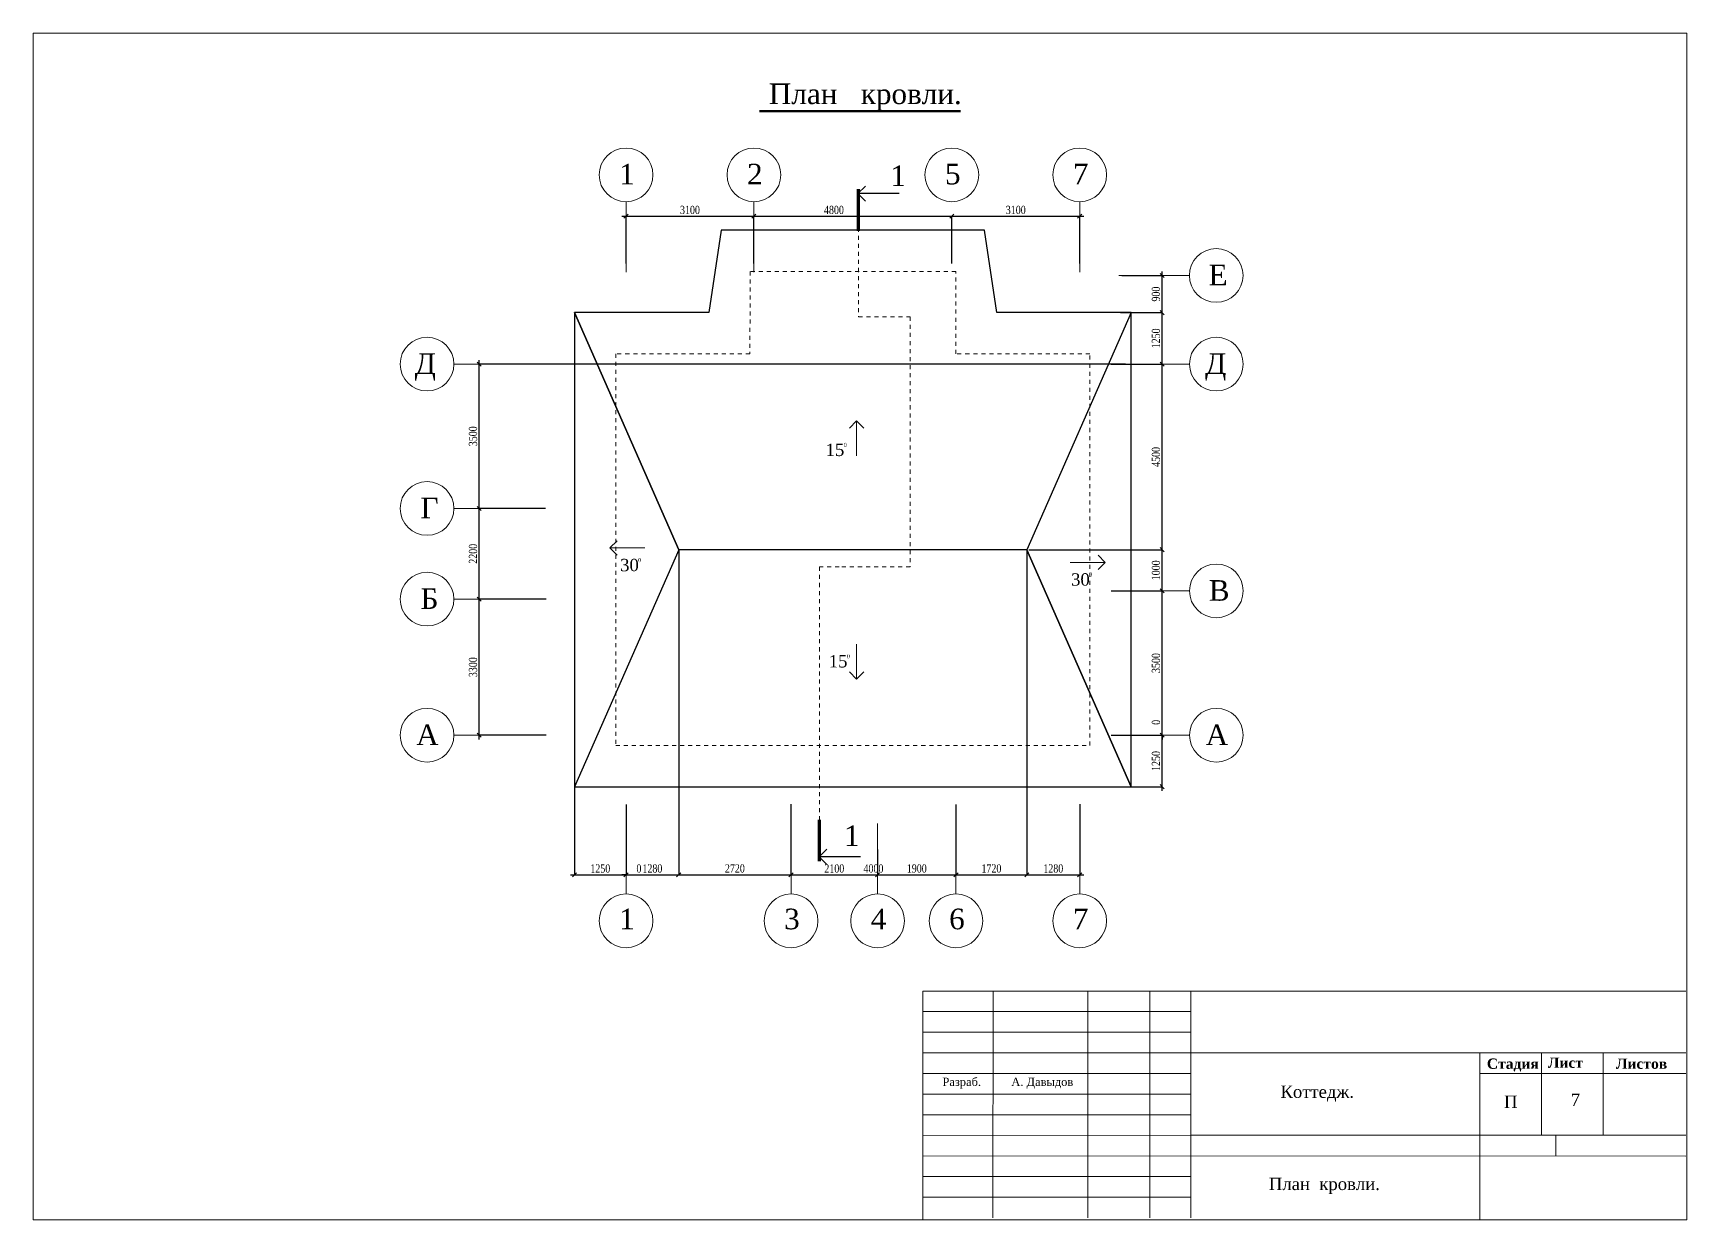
# Model space of a CAD drawing. Extents: x 1560470 to 2285577, y -245723 to 320220.
# Drawn here: x 2073936 to 2114039, y -187689 to -158904 of the extents above; entities that cross this region are included whole.
import ezdxf

# ---------------------------------------------------------------- set-up
doc = ezdxf.new("R2010")
doc.units = 0
doc.header["$LTSCALE"] = 500
doc.header["$MEASUREMENT"] = 0
doc.linetypes.add('424', pattern=[3, 1.5, -1.5])
doc.layers.get('0').update_dxf_attribs({"linetype": 'CONTINUOUS', "lineweight": 0, "plot": 0})
doc.layers.add('АР. Разрез', color=251, linetype='CONTINUOUS', lineweight=5)
doc.layers.add('Для печати', color=250, linetype='CONTINUOUS', lineweight=0)
doc.layers.get('0').off()
doc.styles.add('NAKLON', font='TIMESBD.TTF', dxfattribs={"height": 500})
doc.styles.get("Standard").update_dxf_attribs({"font": 'TIMES.TTF', "width": 0.8, "height": 200})
doc.dimstyles.new('ISO-25', dxfattribs={"dimtxt": 300, "dimasz": 100, "dimexe": 0, "dimexo": 0, "dimgap": 50, "dimtad": 1, "dimdec": 0, "dimrnd": 10, "dimtxsty": 'Standard', "dimblk": 'OBLIQUE', "dimcen": 100, "dimdle": 100, "dimadec": 0, "dimazin": 0, "dimtfac": 1, "dimtdec": 0, "dimtmove": 0, "dimatfit": 3, "dimldrblk": 'OBLIQUE', "dimfxl": 0, "dimarcsym": 0})

# ---------------------------------------------------------------- blocks, each defined once
blk = doc.blocks.new('_Oblique')
at = {"color": 0, "linetype": 'ByBlock', "lineweight": -2}
blk.add_line((-0.5, -0.5), (0.5, 0.5), dxfattribs=at)
blk = doc.blocks.new('*D433')
at = {"layer": 'Для печати', "color": 0, "linetype": 'Continuous', "lineweight": -2, "ltscale": 0.13}
for p, q in [((2091314, -163346), (2096314, -163346)), ((2091414, -164493), (2091414, -163346)), ((2096214, -164492), (2096214, -163346))]:
    blk.add_line(p, q, dxfattribs=at)
at = {"layer": 'Для печати', "color": 0, "linetype": 'Continuous', "lineweight": -2, "ltscale": 0.13, "xscale": 100, "yscale": 100, "zscale": 100, "rotation": 180}
blk.add_blockref('_Oblique', (2091414, -163346), dxfattribs=at)
at = {"layer": 'Для печати', "color": 0, "linetype": 'Continuous', "lineweight": -2, "ltscale": 0.13, "xscale": 100, "yscale": 100, "zscale": 100}
blk.add_blockref('_Oblique', (2096214, -163346), dxfattribs=at)
at = {"layer": 'Для печати', "color": 0, "linetype": 'Continuous', "lineweight": 9, "ltscale": 0.13, "insert": (2093355, -163194), "char_height": 200, "attachment_point": 5}
blk.add_mtext('4800', dxfattribs=at)
blk = doc.blocks.new('*D434')
at = {"layer": 'Для печати', "color": 0, "linetype": 'Continuous', "lineweight": -2, "ltscale": 0.13}
for p, q in [((2088214, -163346), (2091514, -163346)), ((2088314, -164492), (2088314, -163346)), ((2091414, -164493), (2091414, -163346))]:
    blk.add_line(p, q, dxfattribs=at)
at = {"layer": 'Для печати', "color": 0, "linetype": 'Continuous', "lineweight": -2, "ltscale": 0.13, "xscale": 100, "yscale": 100, "zscale": 100, "rotation": 180}
blk.add_blockref('_Oblique', (2088314, -163346), dxfattribs=at)
at = {"layer": 'Для печати', "color": 0, "linetype": 'Continuous', "lineweight": -2, "ltscale": 0.13, "xscale": 100, "yscale": 100, "zscale": 100}
blk.add_blockref('_Oblique', (2091414, -163346), dxfattribs=at)
at = {"layer": 'Для печати', "color": 0, "linetype": 'Continuous', "lineweight": 9, "ltscale": 0.13, "insert": (2089864, -163194), "char_height": 200, "attachment_point": 5}
blk.add_mtext('3100', dxfattribs=at)
blk = doc.blocks.new('*D435')
at = {"layer": 'Для печати', "color": 0, "linetype": 'Continuous', "lineweight": -2, "ltscale": 0.13}
for p, q in [((2096114, -163346), (2099414, -163346)), ((2096214, -164492), (2096214, -163346)), ((2099314, -164493), (2099314, -163346))]:
    blk.add_line(p, q, dxfattribs=at)
at = {"layer": 'Для печати', "color": 0, "linetype": 'Continuous', "lineweight": -2, "ltscale": 0.13, "xscale": 100, "yscale": 100, "zscale": 100, "rotation": 180}
blk.add_blockref('_Oblique', (2096214, -163346), dxfattribs=at)
at = {"layer": 'Для печати', "color": 0, "linetype": 'Continuous', "lineweight": -2, "ltscale": 0.13, "xscale": 100, "yscale": 100, "zscale": 100}
blk.add_blockref('_Oblique', (2099314, -163346), dxfattribs=at)
at = {"layer": 'Для печати', "color": 0, "linetype": 'Continuous', "lineweight": 9, "ltscale": 0.13, "insert": (2097764, -163194), "char_height": 200, "attachment_point": 5}
blk.add_mtext('3100', dxfattribs=at)
blk = doc.blocks.new('*D436')
at = {"layer": 'Для печати', "color": 0, "linetype": 'Continuous', "lineweight": -2, "ltscale": 0.13}
for p, q in [((2092314, -177609), (2092314, -179318)), ((2094414, -178706), (2094414, -179318)), ((2092214, -179318), (2094514, -179318))]:
    blk.add_line(p, q, dxfattribs=at)
at = {"layer": 'Для печати', "color": 0, "linetype": 'Continuous', "lineweight": -2, "ltscale": 0.13, "xscale": 100, "yscale": 100, "zscale": 100, "rotation": 180}
blk.add_blockref('_Oblique', (2092314, -179318), dxfattribs=at)
at = {"layer": 'Для печати', "color": 0, "linetype": 'Continuous', "lineweight": -2, "ltscale": 0.13, "xscale": 100, "yscale": 100, "zscale": 100}
blk.add_blockref('_Oblique', (2094414, -179318), dxfattribs=at)
at = {"layer": 'Для печати', "color": 0, "linetype": 'Continuous', "lineweight": 9, "ltscale": 0.13, "insert": (2093364, -179166), "char_height": 200, "attachment_point": 5}
blk.add_mtext('2100', dxfattribs=at)
blk = doc.blocks.new('*D437')
at = {"layer": 'Для печати', "color": 0, "linetype": 'Continuous', "lineweight": -2, "ltscale": 0.13}
for p, q in [((2084755, -170534), (2084755, -166833)), ((2100423, -166933), (2084755, -166933)), ((2086365, -170434), (2084755, -170434))]:
    blk.add_line(p, q, dxfattribs=at)
at = {"layer": 'Для печати', "color": 0, "linetype": 'Continuous', "lineweight": -2, "ltscale": 0.13, "xscale": 100, "yscale": 100, "zscale": 100}
for p, rotation in [((2084755, -166933), 90), ((2084755, -170434), 270)]:
    blk.add_blockref('_Oblique', p, dxfattribs=dict(at, rotation=rotation))
at = {"layer": 'Для печати', "color": 0, "linetype": 'Continuous', "lineweight": 9, "ltscale": 0.13, "insert": (2084604, -168683), "char_height": 200, "attachment_point": 5, "rotation": 90}
blk.add_mtext('3500', dxfattribs=at)
blk = doc.blocks.new('*D438')
at = {"layer": 'Для печати', "color": 0, "linetype": 'Continuous', "lineweight": -2, "ltscale": 0.13}
for p, q in [((2084755, -172733), (2084755, -170334)), ((2086365, -170434), (2084755, -170434)), ((2086374, -172633), (2084755, -172633))]:
    blk.add_line(p, q, dxfattribs=at)
at = {"layer": 'Для печати', "color": 0, "linetype": 'Continuous', "lineweight": -2, "ltscale": 0.13, "xscale": 100, "yscale": 100, "zscale": 100}
for p, rotation in [((2084755, -170434), 90), ((2084755, -172633), 270)]:
    blk.add_blockref('_Oblique', p, dxfattribs=dict(at, rotation=rotation))
at = {"layer": 'Для печати', "color": 0, "linetype": 'Continuous', "lineweight": 9, "ltscale": 0.13, "insert": (2084604, -171533), "char_height": 200, "attachment_point": 5, "rotation": 90}
blk.add_mtext('2200', dxfattribs=at)
blk = doc.blocks.new('*D439')
at = {"layer": 'Для печати', "color": 0, "linetype": 'Continuous', "lineweight": -2, "ltscale": 0.13}
for p, q in [((2084755, -176033), (2084755, -172533)), ((2086374, -172633), (2084755, -172633)), ((2086377, -175933), (2084755, -175933))]:
    blk.add_line(p, q, dxfattribs=at)
at = {"layer": 'Для печати', "color": 0, "linetype": 'Continuous', "lineweight": -2, "ltscale": 0.13, "xscale": 100, "yscale": 100, "zscale": 100}
for p, rotation in [((2084755, -172633), 90), ((2084755, -175933), 270)]:
    blk.add_blockref('_Oblique', p, dxfattribs=dict(at, rotation=rotation))
at = {"layer": 'Для печати', "color": 0, "linetype": 'Continuous', "lineweight": 9, "ltscale": 0.13, "insert": (2084604, -174283), "char_height": 200, "attachment_point": 5, "rotation": 90}
blk.add_mtext('3300', dxfattribs=at)
blk = doc.blocks.new('*D440')
at = {"layer": 'Для печати', "color": 0, "linetype": 'Continuous', "lineweight": -2, "ltscale": 0.13}
for p, q in [((2096314, -177612), (2096314, -179318)), ((2094414, -178706), (2094414, -179318)), ((2094314, -179318), (2096414, -179318))]:
    blk.add_line(p, q, dxfattribs=at)
at = {"layer": 'Для печати', "color": 0, "linetype": 'Continuous', "lineweight": -2, "ltscale": 0.13, "xscale": 100, "yscale": 100, "zscale": 100, "rotation": 180}
blk.add_blockref('_Oblique', (2094414, -179318), dxfattribs=at)
at = {"layer": 'Для печати', "color": 0, "linetype": 'Continuous', "lineweight": -2, "ltscale": 0.13, "xscale": 100, "yscale": 100, "zscale": 100}
blk.add_blockref('_Oblique', (2096314, -179318), dxfattribs=at)
at = {"layer": 'Для печати', "color": 0, "linetype": 'Continuous', "lineweight": 9, "ltscale": 0.13, "insert": (2095364, -179166), "char_height": 200, "attachment_point": 5}
blk.add_mtext('1900', dxfattribs=at)
blk = doc.blocks.new('*D441')
at = {"layer": 'Для печати', "color": 0, "linetype": 'Continuous', "lineweight": -2, "ltscale": 0.13}
for p, q in [((2087065, -177182), (2087065, -179318)), ((2088314, -177612), (2088314, -179318)), ((2086965, -179318), (2088414, -179318))]:
    blk.add_line(p, q, dxfattribs=at)
at = {"layer": 'Для печати', "color": 0, "linetype": 'Continuous', "lineweight": -2, "ltscale": 0.13, "xscale": 100, "yscale": 100, "zscale": 100, "rotation": 180}
blk.add_blockref('_Oblique', (2087065, -179318), dxfattribs=at)
at = {"layer": 'Для печати', "color": 0, "linetype": 'Continuous', "lineweight": -2, "ltscale": 0.13, "xscale": 100, "yscale": 100, "zscale": 100}
blk.add_blockref('_Oblique', (2088314, -179318), dxfattribs=at)
at = {"layer": 'Для печати', "color": 0, "linetype": 'Continuous', "lineweight": 9, "ltscale": 0.13, "insert": (2087690, -179166), "char_height": 200, "attachment_point": 5}
blk.add_mtext('1250', dxfattribs=at)
blk = doc.blocks.new('*D442')
at = {"layer": 'Для печати', "color": 0, "linetype": 'Continuous', "lineweight": -2, "ltscale": 0.13}
for p, q in [((2088314, -177612), (2088314, -179318)), ((2088314, -177612), (2088314, -179318)), ((2088314, -179318), (2088214, -179318)), ((2088314, -179318), (2088741, -179318)), ((2088314, -179318), (2088314, -179318))]:
    blk.add_line(p, q, dxfattribs=at)
at = {"layer": 'Для печати', "color": 0, "linetype": 'Continuous', "lineweight": -2, "ltscale": 0.13, "xscale": 100, "yscale": 100, "zscale": 100}
blk.add_blockref('_Oblique', (2088314, -179318), dxfattribs=at)
at = {"layer": 'Для печати', "color": 0, "linetype": 'Continuous', "lineweight": -2, "ltscale": 0.13, "xscale": 100, "yscale": 100, "zscale": 100, "rotation": 180}
blk.add_blockref('_Oblique', (2088314, -179318), dxfattribs=at)
at = {"layer": 'Для печати', "color": 0, "linetype": 'Continuous', "lineweight": 9, "ltscale": 0.13, "insert": (2088627, -179166), "char_height": 200, "attachment_point": 5}
blk.add_mtext('0', dxfattribs=at)
blk = doc.blocks.new('*D443')
at = {"layer": 'Для печати', "color": 0, "linetype": 'Continuous', "lineweight": -2, "ltscale": 0.13}
for p, q in [((2088314, -177612), (2088314, -179318)), ((2088314, -177612), (2088314, -179318)), ((2088314, -179318), (2088214, -179318)), ((2088314, -179318), (2088741, -179318)), ((2088314, -179318), (2088314, -179318))]:
    blk.add_line(p, q, dxfattribs=at)
at = {"layer": 'Для печати', "color": 0, "linetype": 'Continuous', "lineweight": -2, "ltscale": 0.13, "xscale": 100, "yscale": 100, "zscale": 100}
blk.add_blockref('_Oblique', (2088314, -179318), dxfattribs=at)
at = {"layer": 'Для печати', "color": 0, "linetype": 'Continuous', "lineweight": -2, "ltscale": 0.13, "xscale": 100, "yscale": 100, "zscale": 100, "rotation": 180}
blk.add_blockref('_Oblique', (2088314, -179318), dxfattribs=at)
at = {"layer": 'Для печати', "color": 0, "linetype": 'Continuous', "lineweight": 9, "ltscale": 0.13, "insert": (2088627, -179166), "char_height": 200, "attachment_point": 5}
blk.add_mtext('0', dxfattribs=at)
blk = doc.blocks.new('*D444')
at = {"layer": 'Для печати', "color": 0, "linetype": 'Continuous', "lineweight": -2, "ltscale": 0.13}
for p, q in [((2089591, -171434), (2089591, -179318)), ((2088314, -177612), (2088314, -179318)), ((2088214, -179318), (2089691, -179318))]:
    blk.add_line(p, q, dxfattribs=at)
at = {"layer": 'Для печати', "color": 0, "linetype": 'Continuous', "lineweight": -2, "ltscale": 0.13, "xscale": 100, "yscale": 100, "zscale": 100, "rotation": 180}
blk.add_blockref('_Oblique', (2088314, -179318), dxfattribs=at)
at = {"layer": 'Для печати', "color": 0, "linetype": 'Continuous', "lineweight": -2, "ltscale": 0.13, "xscale": 100, "yscale": 100, "zscale": 100}
blk.add_blockref('_Oblique', (2089591, -179318), dxfattribs=at)
at = {"layer": 'Для печати', "color": 0, "linetype": 'Continuous', "lineweight": 9, "ltscale": 0.13, "insert": (2088953, -179166), "char_height": 200, "attachment_point": 5}
blk.add_mtext('1280', dxfattribs=at)
blk = doc.blocks.new('*D445')
at = {"layer": 'Для печати', "color": 0, "linetype": 'Continuous', "lineweight": -2, "ltscale": 0.13}
for p, q in [((2089591, -171434), (2089591, -179318)), ((2092314, -177609), (2092314, -179318)), ((2089491, -179318), (2092414, -179318))]:
    blk.add_line(p, q, dxfattribs=at)
at = {"layer": 'Для печати', "color": 0, "linetype": 'Continuous', "lineweight": -2, "ltscale": 0.13, "xscale": 100, "yscale": 100, "zscale": 100, "rotation": 180}
blk.add_blockref('_Oblique', (2089591, -179318), dxfattribs=at)
at = {"layer": 'Для печати', "color": 0, "linetype": 'Continuous', "lineweight": -2, "ltscale": 0.13, "xscale": 100, "yscale": 100, "zscale": 100}
blk.add_blockref('_Oblique', (2092314, -179318), dxfattribs=at)
at = {"layer": 'Для печати', "color": 0, "linetype": 'Continuous', "lineweight": 9, "ltscale": 0.13, "insert": (2090953, -179165), "char_height": 200, "attachment_point": 5}
blk.add_mtext('2720', dxfattribs=at)
blk = doc.blocks.new('*D446')
at = {"layer": 'Для печати', "color": 0, "linetype": 'Continuous', "lineweight": -2, "ltscale": 0.13}
for p, q in [((2092314, -177609), (2092314, -179318)), ((2096314, -177612), (2096314, -179318)), ((2092214, -179318), (2096414, -179318))]:
    blk.add_line(p, q, dxfattribs=at)
at = {"layer": 'Для печати', "color": 0, "linetype": 'Continuous', "lineweight": -2, "ltscale": 0.13, "xscale": 100, "yscale": 100, "zscale": 100, "rotation": 180}
blk.add_blockref('_Oblique', (2092314, -179318), dxfattribs=at)
at = {"layer": 'Для печати', "color": 0, "linetype": 'Continuous', "lineweight": -2, "ltscale": 0.13, "xscale": 100, "yscale": 100, "zscale": 100}
blk.add_blockref('_Oblique', (2096314, -179318), dxfattribs=at)
at = {"layer": 'Для печати', "color": 0, "linetype": 'Continuous', "lineweight": 9, "ltscale": 0.13, "insert": (2094314, -179166), "char_height": 200, "attachment_point": 5}
blk.add_mtext('4000', dxfattribs=at)
blk = doc.blocks.new('*D447')
at = {"layer": 'Для печати', "color": 0, "linetype": 'Continuous', "lineweight": -2, "ltscale": 0.13}
for p, q in [((2098034, -171434), (2098034, -179318)), ((2096314, -177612), (2096314, -179318)), ((2096214, -179318), (2098134, -179318))]:
    blk.add_line(p, q, dxfattribs=at)
at = {"layer": 'Для печати', "color": 0, "linetype": 'Continuous', "lineweight": -2, "ltscale": 0.13, "xscale": 100, "yscale": 100, "zscale": 100, "rotation": 180}
blk.add_blockref('_Oblique', (2096314, -179318), dxfattribs=at)
at = {"layer": 'Для печати', "color": 0, "linetype": 'Continuous', "lineweight": -2, "ltscale": 0.13, "xscale": 100, "yscale": 100, "zscale": 100}
blk.add_blockref('_Oblique', (2098034, -179318), dxfattribs=at)
at = {"layer": 'Для печати', "color": 0, "linetype": 'Continuous', "lineweight": 9, "ltscale": 0.13, "insert": (2097174, -179165), "char_height": 200, "attachment_point": 5}
blk.add_mtext('1720', dxfattribs=at)
blk = doc.blocks.new('*D448')
at = {"layer": 'Для печати', "color": 0, "linetype": 'Continuous', "lineweight": -2, "ltscale": 0.13}
for p, q in [((2098034, -171434), (2098034, -179318)), ((2099314, -177609), (2099314, -179318)), ((2097934, -179318), (2099414, -179318))]:
    blk.add_line(p, q, dxfattribs=at)
at = {"layer": 'Для печати', "color": 0, "linetype": 'Continuous', "lineweight": -2, "ltscale": 0.13, "xscale": 100, "yscale": 100, "zscale": 100, "rotation": 180}
blk.add_blockref('_Oblique', (2098034, -179318), dxfattribs=at)
at = {"layer": 'Для печати', "color": 0, "linetype": 'Continuous', "lineweight": -2, "ltscale": 0.13, "xscale": 100, "yscale": 100, "zscale": 100}
blk.add_blockref('_Oblique', (2099314, -179318), dxfattribs=at)
at = {"layer": 'Для печати', "color": 0, "linetype": 'Continuous', "lineweight": 9, "ltscale": 0.13, "insert": (2098674, -179166), "char_height": 200, "attachment_point": 5}
blk.add_mtext('1280', dxfattribs=at)
blk = doc.blocks.new('*D449')
at = {"layer": 'Для печати', "color": 0, "linetype": 'Continuous', "lineweight": -2, "ltscale": 0.13}
for p, q in [((2100090, -175934), (2101316, -175934)), ((2101316, -177282), (2101316, -175834)), ((2100563, -177182), (2101316, -177182))]:
    blk.add_line(p, q, dxfattribs=at)
at = {"layer": 'Для печати', "color": 0, "linetype": 'Continuous', "lineweight": -2, "ltscale": 0.13, "xscale": 100, "yscale": 100, "zscale": 100}
for p, rotation in [((2101316, -175934), 90), ((2101316, -177182), 270)]:
    blk.add_blockref('_Oblique', p, dxfattribs=dict(at, rotation=rotation))
at = {"layer": 'Для печати', "color": 0, "linetype": 'Continuous', "lineweight": 9, "ltscale": 0.13, "insert": (2101164, -176558), "char_height": 200, "attachment_point": 5, "rotation": 90}
blk.add_mtext('1250', dxfattribs=at)
blk = doc.blocks.new('*D450')
at = {"layer": 'Для печати', "color": 0, "linetype": 'Continuous', "lineweight": -2, "ltscale": 0.13}
for p, q in [((2101316, -175933), (2101316, -175507)), ((2100074, -175933), (2101316, -175933)), ((2100090, -175934), (2101316, -175934)), ((2101316, -175934), (2101316, -175933)), ((2101316, -175934), (2101316, -176034))]:
    blk.add_line(p, q, dxfattribs=at)
at = {"layer": 'Для печати', "color": 0, "linetype": 'Continuous', "lineweight": -2, "ltscale": 0.13, "xscale": 100, "yscale": 100, "zscale": 100}
for p, rotation in [((2101316, -175933), 270), ((2101316, -175934), 90)]:
    blk.add_blockref('_Oblique', p, dxfattribs=dict(at, rotation=rotation))
at = {"layer": 'Для печати', "color": 0, "linetype": 'Continuous', "lineweight": 9, "ltscale": 0.13, "insert": (2101164, -175620), "char_height": 200, "attachment_point": 5, "rotation": 90}
blk.add_mtext('0', dxfattribs=at)
blk = doc.blocks.new('*D451')
at = {"layer": 'Для печати', "color": 0, "linetype": 'Continuous', "lineweight": -2, "ltscale": 0.13}
for p, q in [((2100075, -172433), (2101316, -172433)), ((2101316, -176033), (2101316, -172333)), ((2100074, -175933), (2101316, -175933))]:
    blk.add_line(p, q, dxfattribs=at)
at = {"layer": 'Для печати', "color": 0, "linetype": 'Continuous', "lineweight": -2, "ltscale": 0.13, "xscale": 100, "yscale": 100, "zscale": 100}
for p, rotation in [((2101316, -172433), 90), ((2101316, -175933), 270)]:
    blk.add_blockref('_Oblique', p, dxfattribs=dict(at, rotation=rotation))
at = {"layer": 'Для печати', "color": 0, "linetype": 'Continuous', "lineweight": 9, "ltscale": 0.13, "insert": (2101164, -174183), "char_height": 200, "attachment_point": 5, "rotation": 90}
blk.add_mtext('3500', dxfattribs=at)
blk = doc.blocks.new('*D452')
at = {"layer": 'Для печати', "color": 0, "linetype": 'Continuous', "lineweight": -2, "ltscale": 0.13}
for p, q in [((2098082, -171434), (2101316, -171434)), ((2101316, -172533), (2101316, -171334)), ((2100075, -172433), (2101316, -172433))]:
    blk.add_line(p, q, dxfattribs=at)
at = {"layer": 'Для печати', "color": 0, "linetype": 'Continuous', "lineweight": -2, "ltscale": 0.13, "xscale": 100, "yscale": 100, "zscale": 100}
for p, rotation in [((2101316, -171434), 90), ((2101316, -172433), 270)]:
    blk.add_blockref('_Oblique', p, dxfattribs=dict(at, rotation=rotation))
at = {"layer": 'Для печати', "color": 0, "linetype": 'Continuous', "lineweight": 9, "ltscale": 0.13, "insert": (2101164, -171934), "char_height": 200, "attachment_point": 5, "rotation": 90}
blk.add_mtext('1000', dxfattribs=at)
blk = doc.blocks.new('*D453')
at = {"layer": 'Для печати', "color": 0, "linetype": 'Continuous', "lineweight": -2, "ltscale": 0.13}
for p, q in [((2100076, -166933), (2101316, -166933)), ((2101316, -171534), (2101316, -166833)), ((2101209, -171434), (2101316, -171434))]:
    blk.add_line(p, q, dxfattribs=at)
at = {"layer": 'Для печати', "color": 0, "linetype": 'Continuous', "lineweight": -2, "ltscale": 0.13, "xscale": 100, "yscale": 100, "zscale": 100}
for p, rotation in [((2101316, -166933), 90), ((2101316, -171434), 270)]:
    blk.add_blockref('_Oblique', p, dxfattribs=dict(at, rotation=rotation))
at = {"layer": 'Для печати', "color": 0, "linetype": 'Continuous', "lineweight": 9, "ltscale": 0.13, "insert": (2101164, -169184), "char_height": 200, "attachment_point": 5, "rotation": 90}
blk.add_mtext('4500', dxfattribs=at)
blk = doc.blocks.new('*D454')
at = {"layer": 'Для печати', "color": 0, "linetype": 'Continuous', "lineweight": -2, "ltscale": 0.13}
for p, q in [((2101316, -167033), (2101316, -165584)), ((2100303, -165684), (2101316, -165684)), ((2100076, -166933), (2101316, -166933))]:
    blk.add_line(p, q, dxfattribs=at)
at = {"layer": 'Для печати', "color": 0, "linetype": 'Continuous', "lineweight": -2, "ltscale": 0.13, "xscale": 100, "yscale": 100, "zscale": 100}
for p, rotation in [((2101316, -165684), 90), ((2101316, -166933), 270)]:
    blk.add_blockref('_Oblique', p, dxfattribs=dict(at, rotation=rotation))
at = {"layer": 'Для печати', "color": 0, "linetype": 'Continuous', "lineweight": 9, "ltscale": 0.13, "insert": (2101164, -166309), "char_height": 200, "attachment_point": 5, "rotation": 90}
blk.add_mtext('1250', dxfattribs=at)
blk = doc.blocks.new('*D455')
at = {"layer": 'Для печати', "color": 0, "linetype": 'Continuous', "lineweight": -2, "ltscale": 0.13}
for p, q in [((2100335, -164783), (2101316, -164783)), ((2101316, -165784), (2101316, -164683)), ((2100303, -165684), (2101316, -165684))]:
    blk.add_line(p, q, dxfattribs=at)
at = {"layer": 'Для печати', "color": 0, "linetype": 'Continuous', "lineweight": -2, "ltscale": 0.13, "xscale": 100, "yscale": 100, "zscale": 100}
for p, rotation in [((2101316, -164783), 90), ((2101316, -165684), 270)]:
    blk.add_blockref('_Oblique', p, dxfattribs=dict(at, rotation=rotation))
at = {"layer": 'Для печати', "color": 0, "linetype": 'Continuous', "lineweight": 9, "ltscale": 0.13, "insert": (2101164, -165234), "char_height": 200, "attachment_point": 5, "rotation": 90}
blk.add_mtext('900', dxfattribs=at)

msp = doc.modelspace()

# ---------------------------------------------------------------- linework, layer by layer
at = {"layer": 'АР. Разрез', "color": 5, "linetype": '424', "lineweight": 0, "ltscale": 0.13}
msp.add_lwpolyline([(2093947.2, -163626), (2093947.2, -165787.1), (2095206.2, -165787.1), (2095206.2, -171851), (2093483.9, -171851), (2093003.5, -171851), (2093003.5, -178801.5)], dxfattribs=at)
at = {"layer": 'Для печати', "color": 5, "linetype": 'Continuous', "lineweight": 50, "ltscale": 0.13}
msp.add_line((2096425.2, -160797.6), (2091552.9, -160797.6), dxfattribs=at)
at = {"layer": 'Для печати', "color": 5, "lineweight": 30}
for p, q in [((2093938.7, -162797.7), (2094121.5, -162613.6)), ((2094938.7, -162797.8), (2093938.7, -162797.8)), ((2093938.7, -162797.8), (2094121.5, -162981.9)), ((2092997.8, -178881.9), (2093180.6, -178697.8)), ((2093997.8, -178881.9), (2092997.8, -178881.9)), ((2092997.8, -178882), (2093180.6, -179066.1))]:
    msp.add_line(p, q, dxfattribs=at)
at = {"layer": 'Для печати', "color": 5, "lineweight": 70, "ltscale": 1.3}
for p, q in [((2093946.5, -162691.7), (2093946.5, -163696.1)), ((2093005.7, -178988), (2093005.7, -177983.6))]:
    msp.add_line(p, q, dxfattribs=at)
at = {"layer": 'Для печати', "color": 5, "linetype": 'Continuous', "lineweight": 0}
for p, q in [((2088314.1, -164705.3), (2088314.1, -162996.4)), ((2091414.1, -164705.3), (2091414.1, -162996.4)), ((2099313.8, -164705.3), (2099313.8, -162996.4)), ((2100263.2, -164782.3), (2101973.2, -164782.3)), ((2085850.1, -166933.3), (2084140, -166933.3)), ((2100266.1, -166933.3), (2101976.2, -166933.3)), ((2085850.1, -170433.5), (2084140, -170433.5)), ((2100266.2, -172433.2), (2101976.2, -172433.3)), ((2085850.1, -172632.9), (2084140.1, -172632.9)), ((2085850, -175933.3), (2084139.9, -175933.3)), ((2100266.1, -175933.3), (2101976.2, -175933.4)), ((2088314.1, -178073.2), (2088314.1, -179782.1)), ((2092314.5, -178073.1), (2092314.5, -179782)), ((2094414.3, -178073.1), (2094414.3, -179782)), ((2096314.2, -178073.2), (2096314.2, -179782)), ((2099313.8, -178073.1), (2099313.8, -179782))]:
    msp.add_line(p, q, dxfattribs=at)
at = {"layer": 'Для печати', "color": 5, "linetype": 'Continuous', "lineweight": 15, "ltscale": 0.13}
for p, q in [((2093905.2, -168309.3, 599.5), (2093729.6, -168486.6, 599.5)), ((2093905.2, -168309.3, 599.5), (2094080.8, -168486.6, 599.5)), ((2093905.2, -169159.3, 599.5), (2093905.2, -168309.3, 599.5)), ((2087923.6, -171390.7, 599.5), (2088100.9, -171215.2, 599.5)), ((2087923.6, -171390.7, 599.5), (2088100.9, -171566.3, 599.5)), ((2088773.6, -171390.7, 599.5), (2087923.6, -171390.7, 599.5)), ((2099935.9, -171740.7, 599.5), (2099758.6, -171565.2, 599.5)), ((2099085.9, -171740.7, 599.5), (2099935.9, -171740.7, 599.5)), ((2099935.9, -171740.7, 599.5), (2099758.6, -171916.3, 599.5)), ((2093905.2, -173722.7, 599.5), (2093905.2, -174572.7, 599.5)), ((2093905.2, -174572.7, 599.5), (2093729.6, -174395.4, 599.5)), ((2093905.2, -174572.7, 599.5), (2094080.8, -174395.4, 599.5)), ((2095512.4, -182140.3), (2114014.4, -182140.3)), ((2095512.4, -187677.4), (2095512.4, -182140.3)), ((2102006.6, -183131.6), (2095515.2, -183131.6)), ((2095537.7, -183635.5), (2114008.7, -183635.5)), ((2109015, -183634.6), (2109015, -187688.6)), ((2110511.6, -183634.6), (2110511.6, -185632.5)), ((2112008.2, -183634.6), (2112008.2, -185632.5)), ((2095525.1, -184638.6), (2102012.9, -184638.6)), ((2102014, -185632.6), (2109007.8, -185632.6)), ((2109007.8, -185632.6), (2114008.4, -185632.6)), ((2110856.9, -185632.5), (2110856.9, -186135.6))]:
    msp.add_line(p, q, dxfattribs=at)
at = {"layer": 'Для печати', "color": 5, "linetype": 'Continuous', "lineweight": 15}
for p, q in [((2097212.1, -187636.4), (2097213, -182136.4)), ((2099512.1, -187636.8), (2099513, -182136.8)), ((2101012.1, -187637.1), (2101013, -182137.1)), ((2102012.1, -187637.2), (2102013, -182137.2)), ((2095512.9, -182636.2), (2102012.9, -182637.2)), ((2095512.7, -183636.2), (2102012.7, -183637.2)), ((2095512.7, -184136.2), (2102012.7, -184137.2)), ((2109014.6, -184139.2), (2114014.6, -184140)), ((2095512.5, -185136.2), (2102012.5, -185137.2)), ((2095512.4, -185636.2), (2102012.4, -185637.2)), ((2095512.3, -186136.2), (2114012.3, -186139.2)), ((2095512.2, -186636.2), (2102012.2, -186637.2)), ((2095512.2, -187136.2), (2102012.2, -187137.2))]:
    msp.add_line(p, q, dxfattribs=at)
at = {"layer": 'Для печати', "color": 5, "linetype": 'Continuous', "lineweight": 0, "ltscale": 0.13}
msp.add_lwpolyline([(2114038.6, -187686.9), (2073936, -187686.9), (2073936, -158903.7), (2114038.6, -158903.7)], close=True, dxfattribs=at)
at = {"layer": 'Для печати', "color": 5, "linetype": 'Continuous', "lineweight": 30, "ltscale": 0.13}
for points in [[(2096309.1, -163684.1), (2091321.2, -163684.1), (2090621.9, -163684.1), (2090320.3, -165684.1), (2087071.1, -165684.1), (2087065, -165684.1), (2087065, -177182.4), (2100563, -177182.4), (2100563, -165684.1), (2097308.5, -165684.1), (2097009.7, -163684.1), (2096309.2, -163684.1)], [(2100563, -165684.1), (2098033.6, -171434), (2100563, -177182.4), (2098033.6, -171434), (2089591.2, -171434), (2087065, -165684.1), (2089591.2, -171434), (2087065, -177182.4)]]:
    msp.add_lwpolyline(points, dxfattribs=at)
at = {"layer": 'Для печати', "color": 5, "linetype": '424', "lineweight": 9, "ltscale": 0.13}
msp.add_lwpolyline([(2099563.7, -166683.6), (2096309.7, -166683.6), (2096309.7, -164684.9), (2091321.4, -164684), (2091319.3, -166683.6), (2088064.3, -166683.6), (2088064.3, -176183.1), (2099563.8, -176184.1), (2099563.8, -166683.7)], dxfattribs=at)
at = {"layer": 'Для печати', "color": 5, "linetype": 'Continuous', "lineweight": 0}
for centre in [(2088314.8, -162343.8), (2091414.8, -162343.8), (2096214.7, -162343.8), (2099314.5, -162343.8), (2102624.7, -164781.6), (2083488.6, -166932.6), (2102627.7, -166932.5), (2083488.5, -170432.8), (2083488.6, -172632.2), (2102627.7, -172432.5), (2083488.5, -175932.6), (2102627.7, -175932.6), (2088314.8, -180434.7), (2092315.2, -180434.7), (2094415.1, -180434.6), (2096314.9, -180434.7), (2099314.5, -180434.7)]:
    msp.add_circle(centre, 651.5, dxfattribs=at)

# ---------------------------------------------------------------- texts
at = {"layer": 'Для печати', "color": 5, "linetype": 'Continuous', "lineweight": 50, "ltscale": 0.13}
msp.add_text('План   кровли.', height=500, dxfattribs=at).set_placement((2091778.2, -160626.2))
at = {"layer": 'Для печати', "color": 5, "linetype": 'Continuous', "lineweight": 0}
for s, p in [('1', (2088148.4, -162573.4)), ('2', (2091248.4, -162573.4)), ('5', (2096048.2, -162573.4)), ('7', (2099148.1, -162573.4)), ('Е', (2102440.9, -165020.9)), ('Д', (2083189, -167171.9)), ('Д', (2102354.8, -167171.9)), ('Г', (2083331.6, -170672.2)), ('Б', (2083331.7, -172871.5)), ('В', (2102443.9, -172671.9)), ('А', (2083226.2, -176171.9)), ('А', (2102370.7, -176172)), ('1', (2088148.4, -180638.9)), ('3', (2092148.7, -180638.9)), ('4', (2094248.6, -180638.8)), ('6', (2096148.5, -180638.9)), ('7', (2099148.1, -180638.9))]:
    msp.add_text(s, height=500, dxfattribs=at).set_placement(p)
at = {"layer": 'Для печати', "color": 5, "lineweight": 9}
for p in [(2094723.1, -162615.2), (2093598.9, -178620.8)]:
    msp.add_text('1', height=500, dxfattribs=at).set_placement(p)
at = {"layer": 'Для печати', "color": 5, "linetype": 'Continuous', "lineweight": 15}
for s, height, p in [('15', 300, (2093153.5, -169161.9)), ('0', 100, (2093590.2, -168942.1)), ('0', 100, (2088607.5, -171735.7)), ('30', 300, (2088170.8, -171955.4)), ('30', 300, (2099105.7, -172305.4)), ('0', 100, (2099542.4, -172085.7)), ('15', 300, (2093229.6, -174288.4)), ('0', 100, (2093666.3, -174068.7)), ('Разраб.', 200, (2095986.4, -184438.9)), ('А. Давыдов', 200, (2097656.8, -184438.9)), ('П', 300, (2109603.3, -184972.4)), ('7', 300, (2111220.8, -184928)), ('План  кровли.', 300, (2103901.4, -186963.7))]:
    msp.add_text(s, height=height, dxfattribs=at).set_placement(p)
at = {"layer": 'Для печати', "color": 5, "linetype": 'Continuous', "lineweight": 15, "ltscale": 0.13, "style": 'NAKLON'}
for s, p in [('Стадия', (2109187.2, -184023.6)), ('Лист', (2110666.7, -183999.4)), ('Листов', (2112315.9, -184023.6))]:
    msp.add_text(s, height=250, dxfattribs=at).set_placement(p)
at = {"layer": 'Для печати', "color": 5, "linetype": 'Continuous', "lineweight": 9}
msp.add_text('Коттедж.', height=300, dxfattribs=at).set_placement((2104182.8, -184728.8))

# ---------------------------------------------------------------- dimensions: what is measured, and where the dimension line sits
at = {"layer": 'Для печати', "color": 5, "linetype": 'Continuous', "lineweight": 9, "ltscale": 0.13}
for base, p1, p2, picture, middle in [((2091414.1, -163346.1), (2088314.1, -164492.3), (2091414.1, -164492.8), '*D434', (2089864.1, -163194.4)), ((2099313.8, -163346.1), (2096214, -164492.2), (2099313.8, -164493), '*D435', (2097763.9, -163194.4)), ((2089591.2, -179317.5), (2088314.1, -177612.3), (2089591.2, -171434), '*D444', (2088952.7, -179165.8)), ((2092314.5, -179317.5), (2089591.2, -171434), (2092314.5, -177609), '*D445', (2090952.8, -179165.5)), ((2098033.6, -179317.5), (2096314.2, -177611.7), (2098033.6, -171434), '*D447', (2097173.9, -179165.5)), ((2099313.8, -179317.5), (2098033.6, -171434), (2099313.8, -177609.2), '*D448', (2098673.7, -179165.8)), ((2088314.1, -179317.5), (2087065, -177182.4), (2088314.1, -177612.4), '*D441', (2087689.5, -179165.8)), ((2088314.1074, -179317.5141), (2088314.1055, -177612.359), (2088314.1074, -177612.2866), '*D443', (2088627.3374, -179165.7837)), ((2088314.1055, -179317.5141), (2088314.0772, -177612.359), (2088314.1055, -177612.359), '*D442', (2088627.3355, -179165.7837)), ((2094414.3, -179318.1), (2092314.5, -177609), (2094414.3, -178705.6), '*D436', (2093364.4, -179166.4)), ((2096314.2, -179317.5), (2092314.5, -177609), (2096314.2, -177611.7), '*D446', (2094314.3, -179165.8)), ((2096314.2, -179318.1), (2094414.3, -178705.6), (2096314.2, -177611.7), '*D440', (2095364.3, -179166.1))]:
    dim = msp.add_linear_dim(base=base, p1=p1, p2=p2, dimstyle='ISO-25', dxfattribs=at)
    dim.commit()
    dim.dimension.update_dxf_attribs({"geometry": picture, "text_midpoint": middle})
dim = msp.add_linear_dim(base=(2096214, -163346.2), p1=(2091414.1, -164492.8), p2=(2096214, -164492.2), dimstyle='ISO-25', dxfattribs=at)
dim.commit()
dim.dimension.update_dxf_attribs({"geometry": '*D433', "text_midpoint": (2093354.9, -163346.2), "dimtype": 160})
for base, p1, p2, picture, middle in [((2101315.6, -164783.4), (2100302.6, -165684.2), (2100334.5, -164783.4), '*D455', (2101163.6, -165233.8)), ((2101315.6, -165684.2), (2100075.9, -166933.3), (2100302.6, -165684.2), '*D454', (2101163.9, -166308.7)), ((2084755.3, -166933.3), (2086364.8, -170433.5), (2100423.1, -166933.3), '*D437', (2084603.6, -168683.4)), ((2101315.6, -166933.3), (2101209.2, -171434), (2100076, -166933.3), '*D453', (2101163.9, -169183.7)), ((2084755.3, -170433.5), (2086373.6, -172632.9), (2086364.8, -170433.5), '*D438', (2084603.6, -171533.2)), ((2101315.6, -171434), (2100075.4, -172433.3), (2098082.2, -171434), '*D452', (2101163.9, -171933.7)), ((2101315.6, -172433.3), (2100074.3, -175933.3), (2100075.4, -172433.3), '*D451', (2101163.9, -174183.3)), ((2084755.3, -172632.9), (2086376.7, -175933.3), (2086373.6, -172632.9), '*D439', (2084603.6, -174283.1)), ((2101315.6, -175933.3), (2100090, -175933.7), (2100074.3, -175933.3), '*D450', (2101163.9, -175620.1)), ((2101315.6, -175933.7), (2100562.6, -177182.4), (2100090, -175933.7), '*D449', (2101163.9, -176558))]:
    dim = msp.add_linear_dim(base=base, p1=p1, p2=p2, angle=270, dimstyle='ISO-25', dxfattribs=at)
    dim.commit()
    dim.dimension.update_dxf_attribs({"geometry": picture, "text_midpoint": middle})

doc.saveas('drawing.dxf')
